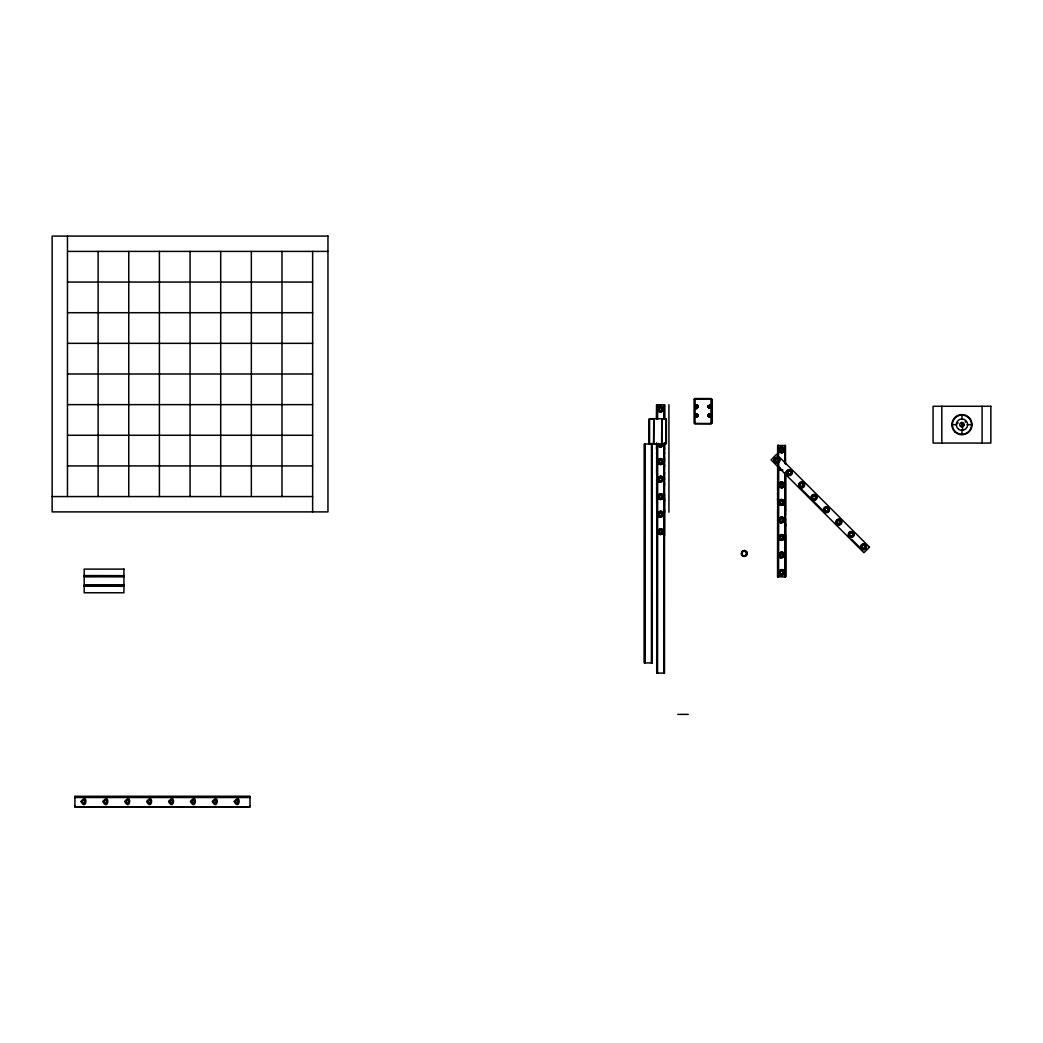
<?xml version="1.0" encoding="UTF-8"?>
<svg xmlns="http://www.w3.org/2000/svg" width="1043" height="1043" viewBox="0 0 1043 1043"><rect width="100%" height="100%" fill="white"/><g stroke="black" fill="none" stroke-linecap="round" stroke-linejoin="round"><path stroke-width="1.5" d="M74.9 805.757L74.9 806.917L250.02 806.8L250.02 796.409L74.9 796.409L74.9 806.917L250.02 806.917L250.02 805.783M84.183 585.514L123.934 585.553L123.934 586.27M656.634 494.108L656.96 536.063M656.634 492.909L656.634 491.031M656.634 490.458L656.634 487.277M656.634 485.399L656.634 483.157M656.634 481.331L656.634 479.506M656.634 474.148L656.634 468.516M656.634 466.638L656.634 464.761M656.634 463.092L656.634 461.267M656.634 459.441L656.634 457.616M656.634 453.979L656.634 452.154M656.634 418.791L656.634 404.723L664.469 404.723L664.469 419.312L664.508 404.723M656.79 450.328L656.79 443.444L656.725 673.1L664.495 673.1L664.404 443.64M660.571 534.642L658.668 533.951C654.509 530.222 663.022 525.946 663.517 531.513C663.557 535.867 657.103 535.215 658.355 531.083C669.345 525.881 657.116 541.134 658.003 530.196C671.523 527.575 655.187 540.378 658.576 530.535C660.897 525.411 666.373 534.407 660.571 533.977M660.571 533.547C665.643 530.079 655.643 529.648 660.571 533.221M660.571 517.132L658.668 516.441C654.509 512.713 663.022 508.436 663.517 514.003C663.557 518.358 657.103 517.693 658.355 513.573C669.345 508.358 657.116 523.625 658.003 512.687C671.523 510.066 655.187 522.869 658.576 513.026C660.897 507.902 666.373 516.898 660.571 516.468M660.571 499.623L658.668 498.932C654.509 495.203 663.022 490.927 663.517 496.481C663.557 500.836 657.103 500.184 658.355 496.064C669.345 490.849 657.116 506.116 658.003 495.177C671.523 492.557 655.187 505.36 658.576 495.516C660.897 490.393 666.373 499.388 660.571 498.958M659.802 497.98C667.429 497.928 655.213 491.462 660.571 498.189M660.571 482.114L658.668 481.41C654.509 477.694 663.022 473.418 663.517 478.972C663.557 483.326 657.103 482.674 658.355 478.554C669.345 473.339 657.116 488.606 658.003 477.668C671.523 475.047 655.187 487.85 658.576 478.007C660.897 472.87 666.373 481.866 660.571 481.436M661.653 478.059C658.42 474.591 658.094 483.939 661.901 479.91C663.009 475.36 656.06 479.363 660.571 480.68M660.571 463.926C654.639 463.874 660.441 455.296 663.4 460.784C661.327 471.971 652.801 453.614 663.152 461.149C663.948 463.327 660.076 465.843 658.355 462.232C657.794 457.264 665.134 460.015 662.37 463.548C657.533 466.182 667.116 462.245 662.201 459.168C657.977 456.417 655.539 464.578 660.571 464.591M660.571 446.417C663.139 447.369 666.738 442.154 659.241 446.769C653.4 440.302 664.495 451.358 662.787 443.536M660.571 411.398C654.639 411.333 660.441 402.767 663.4 408.256C661.327 419.442 652.801 401.086 663.152 408.608C663.948 410.786 660.076 413.302 658.355 409.69C657.794 404.736 665.134 407.474 662.37 411.02C657.533 413.641 667.116 409.703 662.201 406.627C657.977 403.876 655.539 412.037 660.571 412.063M664.274 536.063L664.352 472.218L664.495 474.043M664.495 512.348L664.495 510.522M664.495 501.396L664.495 499.571M664.495 495.933L664.495 494.108M664.495 485.399L664.495 483.157M664.495 479.506L664.495 477.694M664.352 470.393L664.313 443.027M664.495 466.743L664.495 464.917M664.495 461.267L664.495 457.616M664.495 453.979L664.495 452.154M664.495 450.328L664.495 446.678M664.495 446L664.495 444.122M694.612 398.895L694.69 423.419L711.417 423.51L711.287 398.765M743.894 550.561C742.525 549.726 749.435 553.807 745.38 555.489C741.104 559.204 740.595 547.366 746.266 551.825C747.557 553.52 746.514 556.623 744.233 555.802C744.819 557.705 748.196 554.341 747.075 552.66C744.454 546.389 737.492 555.75 744.233 556.467M785.509 518.475L785.522 576.857L777.648 576.857L777.661 509.31M777.661 507.433L777.661 505.555M777.648 503.886L777.895 445.517L777.895 576.857M777.648 500.236L777.648 498.411M777.648 494.773L777.648 492.948M777.661 490.549L777.661 466.156M777.661 462.714L777.648 445.517L785.483 445.517L785.522 464.278M777.804 491.123L777.804 487.472M781.585 575.436L779.682 574.745C775.523 571.016 784.036 566.74 784.545 572.307C784.571 576.662 778.117 576.01 779.369 571.877C790.372 566.675 778.13 581.929 779.017 570.99C792.537 568.37 776.201 581.173 779.603 571.329C781.911 566.206 787.387 575.201 781.585 574.771M781.585 557.927L779.682 557.236C775.523 553.507 784.036 549.231 784.545 554.798C784.571 559.152 778.117 558.487 779.369 554.368C790.372 549.153 778.13 564.419 779.017 553.481C792.537 550.86 776.201 563.663 779.603 553.82C781.911 548.696 787.387 557.692 781.585 557.262M780.816 553.637C777.635 554.485 782.433 559.1 783.11 554.967C782.472 551.095 777.713 555.854 781.585 556.493M781.585 540.417L779.682 539.726C775.523 535.998 784.036 531.721 784.545 537.275C784.571 541.63 778.117 540.978 779.369 536.858C790.372 531.643 778.13 546.91 779.017 535.972C792.537 533.351 776.201 546.154 779.603 536.311C781.911 531.174 787.387 540.183 781.585 539.739M780.816 538.775C788.443 538.723 776.227 532.256 781.585 538.983M781.585 522.895L779.682 522.204C775.523 518.488 784.036 514.199 784.545 519.766C784.571 524.121 778.117 523.469 779.369 519.349C790.372 514.134 778.13 529.388 779.017 518.462C792.537 515.842 776.201 528.645 779.603 518.788C781.911 513.664 787.387 522.66 781.585 522.23M782.902 518.619C778.469 515.894 779.76 524.655 782.915 520.705C784.023 516.155 777.087 520.157 781.585 521.474M781.585 504.721C775.653 504.669 781.455 496.09 784.414 501.579C782.341 512.765 773.815 494.408 784.167 501.931C784.962 504.121 781.103 506.637 779.369 503.026C778.808 498.059 786.148 500.796 783.384 504.343C778.547 506.976 788.13 503.039 783.215 499.962C778.991 497.211 776.553 505.373 781.585 505.386M781.585 487.211C775.653 487.159 781.455 478.581 784.414 484.069C782.341 495.256 773.815 476.899 784.167 484.421C784.962 486.612 781.103 489.128 779.369 485.516C778.808 480.549 786.148 483.287 783.384 486.833C778.547 489.467 788.13 485.516 783.215 482.44C778.991 479.689 776.553 487.863 781.585 487.876M781.585 452.193C775.653 452.127 781.455 443.562 784.414 449.051C782.341 460.237 773.815 441.88 784.167 449.403C784.962 451.58 781.103 454.096 779.369 450.485C778.808 445.53 786.148 448.268 783.384 451.815C778.547 454.435 788.13 450.498 783.215 447.421C778.991 444.67 776.553 452.831 781.585 452.858M785.366 509.362L785.288 576.857L785.275 473.079M785.509 537.458L785.509 576.857L785.509 472.31L785.509 511.187M785.509 536.728L785.509 534.903M785.509 526.193L785.509 523.951M785.509 514.838L785.509 513.013M777.804 492.948L777.843 465.061M777.843 463.261L777.856 458.164M777.869 455.283L777.882 445.517M708.81 414.462C711.248 413.667 712.63 418.504 709.175 414.293C710.648 413.041 712.499 419.586 709.735 414.24C705.563 415.01 711.561 419.195 710.765 414.931C707.376 411.946 708.249 419.638 710.883 415.922C710.257 411.268 705.915 418.021 710.452 416.613C712.591 412.311 705.055 415.688 709.827 416.913C705.029 415.622 712.656 412.363 710.426 416.626C712.708 412.493 705.133 415.401 709.696 416.926M710.778 407.448C709.527 401.738 706.893 411.059 710.922 406.979C708.132 402.103 708.054 411.503 710.922 406.718C701.378 403.902 716.345 412.285 708.927 405.649C706.606 407.07 710.531 409.69 710.922 406.939C710.883 403.85 706.359 406.601 709.057 408.074C711.913 408.986 710.896 403.941 708.614 405.87C706.672 408.361 712.069 408.999 710.726 406.118C708.692 403.576 706.932 408.895 710.074 408.074C712.956 406.496 707.923 403.85 708.262 407.135C709.396 410.173 712.76 405.701 709.501 405.479C706.202 406.157 710.335 410.173 710.935 406.874C710.531 403.472 706.176 407.383 709.462 408.165C713.021 407.852 708.836 403.276 708.223 406.848C709.566 410.903 712.851 404.254 708.719 405.792C706.737 410.473 714.09 406.17 709.149 405.544M710.361 416.679C711.482 410.759 706.489 419.025 708.523 414.736C710.818 412.467 712.799 419.469 709.475 414.227C707.819 416.431 707.858 416.822 709.331 414.254C712.76 418.947 711.222 413.563 708.875 414.423C707.806 419.26 708.067 412.441 710.791 414.997C712.095 418.947 708.353 410.825 708.51 416.405C707.037 412.924 712.252 414.892 710.883 415.948C709.449 410.759 707.532 419.729 708.484 414.788M660.91 406.157C668.902 414.918 651.249 411.281 660.219 406.157M660.91 458.698C668.902 467.46 651.249 463.822 660.219 458.698M660.91 476.208C669.893 481.331 652.227 484.969 660.219 476.208M660.91 493.717C669.893 498.841 652.227 502.478 660.219 493.717M660.91 511.226C669.893 516.35 652.227 519.988 660.219 511.226M660.91 528.736C669.893 533.86 652.227 537.497 660.219 528.736M744.585 550.561L746.801 552.021L746.462 554.915M781.924 446.952C789.929 455.713 772.263 452.075 781.246 446.952M781.924 481.983C789.929 490.731 772.263 487.107 781.246 481.983M781.924 499.493C789.929 508.254 772.263 504.616 781.246 499.493M781.924 517.002C790.907 522.126 773.241 525.763 781.246 517.002M781.924 534.511C790.907 539.635 773.241 543.273 781.246 534.511M781.924 552.021C790.907 557.145 773.241 560.782 781.246 552.021M781.924 569.53C790.907 574.654 773.241 578.291 781.246 569.53M653.661 443.81L653.792 418.895L653.635 443.862M710.309 405.688C713.138 408.856 705.264 407.943 709.67 405.479C713.947 409.273 704.638 407.278 710.009 405.544M710.778 406.209C711.9 408.647 707.284 408.7 708.366 406.222M710.635 407.67C708.119 409.977 707.337 404.123 710.4 405.74C712.812 408.295 706.867 409.052 708.497 406.014M695.968 407.826C694.038 403.354 700.296 408.478 695.577 407.5C695.394 402.911 699.592 409.377 695.472 407.344C695.081 403.485 699.749 408.165 695.929 407.8C693.491 404.801 699.931 406.014 696.581 407.917C692.578 405.818 700.231 405.375 696.398 407.93C692.8 405.088 700.427 406.105 696.202 407.904C693.243 404.241 700.544 407.174 695.877 407.774C694.038 403.602 700.296 408.009 695.746 407.683M659.489 410.186C656.829 408.895 661.562 405.492 662.096 409.104C661.705 412.624 656.868 408.921 660.167 407.617M659.802 410.434C661.418 412.963 663.896 406.966 660.962 407.617M658.355 443.536L657.846 445.296L660.571 447.082M658.772 443.64L660.089 445.922L659.085 443.731M661.653 462.714C654.3 465.569 662.748 454.565 661.901 462.401C656.425 465.217 661.601 456.26 661.901 462.401M660.167 445.609L661.653 445.205L662.044 443.731M660.962 445.609L662.188 445.061L662.37 443.64M659.489 497.746L658.772 496.181L660.167 495.177M660.571 481.019L662.188 480.08L661.901 478.385M659.802 515.503C657.872 514.382 659.802 510.887 659.489 515.255C662.266 517.471 663.061 511.422 659.802 512.843M660.571 498.528L662.435 496.664L660.962 495.177M660.167 533.169L658.772 532.165L659.489 530.6M661.34 515.503L662.435 514.173L661.34 512.843M660.962 533.169C663.896 533.807 661.418 527.823 659.802 530.352M742.251 554.654C742.733 545.059 739.539 559.048 745.38 555.489M779.721 449.898C785.066 442.714 783.319 457.329 780.047 449.898C783.384 444.722 783.384 455.061 780.047 449.898M780.816 486.247C776.461 482.296 787.204 483.365 781.976 486.403C776.331 485.06 785.392 481.305 782.354 486.247M780.816 501.096C788.651 500.249 777.648 508.697 780.503 501.344C786.5 500.04 779.199 507.354 780.503 501.344M780.503 538.54C777.061 534.107 787.556 536.493 781.585 539.322M782.915 520.705L782.915 519.179M780.816 573.806C777.882 573.311 781.624 568.826 783.058 572.086C783.684 575.214 778.404 573.793 780.503 571.395M781.585 556.832L783.384 555.45L782.354 553.637M782.354 573.806C785.027 573.95 782.028 568.761 780.816 571.147M695.655 405.727C697.193 415.075 698.771 398.843 695.433 407.722C701.209 408.504 693.373 402.976 695.85 408.035C699.345 408.999 696.946 403.198 695.16 406.405C694.729 410.068 700.101 406.77 696.659 405.492C692.774 405.779 697.506 410.486 697.78 406.601C696.163 402.95 693.373 409.208 697.18 407.956C699.905 404.723 692.735 405.284 695.877 408.048C699.801 408.765 696.176 402.937 695.094 406.809C697.05 411.203 699.149 403.393 695.29 406.118C694.912 411.138 700.544 404.632 695.551 405.805C693.634 410.394 700.974 406.118 695.981 405.558C692.565 409.43 701.079 407.396 696.294 405.479C692.369 409.873 701.496 406.431 695.681 405.701C694.221 411.464 700.753 404.123 695.264 406.17C696.62 412.011 698.953 402.35 695.094 406.835C699.358 411.151 695.994 401.633 695.394 407.67M695.968 405.558L695.394 407.67L697.415 407.774M697.428 415.062L696.359 414.475L695.342 415.231L696.359 416.679L695.498 414.971L697.454 415.127L696.607 416.679L697.428 415.062L695.525 414.958L696.307 416.679L697.454 415.127L696.255 414.488L697.545 415.518L696.424 416.692L695.512 414.984L697.402 415.01L696.424 416.692L695.512 414.984L697.402 415.01L696.307 416.679L695.629 414.84L697.493 415.205L696.555 416.679L697.454 415.127L695.603 414.853L696.202 416.665L695.642 414.814L697.415 415.036L696.555 416.679L697.506 415.257L695.603 414.853L696.098 416.626M710.218 414.671L708.471 415.505L709.996 416.6L710.257 414.71L709.957 416.626L708.484 415.44L710.309 414.736L709.957 416.626L708.51 415.283L710.322 414.762L709.931 416.626L708.484 415.414L710.322 414.762L709.931 416.626L710.257 414.71L708.497 415.362L709.827 416.665L710.387 414.814L708.549 415.179L709.827 416.665L710.387 414.814L708.614 415.036L709.383 416.665L708.523 415.257L710.348 414.775L709.905 416.639L710.361 414.801L708.614 415.036L709.423 416.679L708.484 415.388L710.348 414.775L709.905 416.639L710.361 414.801L708.601 415.062L709.423 416.679L708.471 415.231L709.201 416.626M695.407 415.205C696.985 413.145 694.26 416.379 696.02 416.6C694.012 415.635 696.933 413.197 697.532 415.336C698.458 419.742 694.755 410.642 696.359 416.679M778.743 466.56L779.682 469.676L782.915 470.054L780.907 470.289L779.004 466.912L778.665 467.916L780.255 470.054L782.237 469.95M708.353 407.396C708.223 402.637 713.555 408.804 708.81 407.93C706.228 404.162 713.738 406.027 709.761 408.165C705.133 406.783 712.643 403.654 710.426 407.878C706.437 409.391 709.357 402.794 710.922 406.718M695.251 406.196C697.467 403.289 698.862 409.325 695.994 407.839C699.631 408.087 695.407 403.563 695.407 407.2C696.985 409.782 698.745 404.867 695.877 405.87C693.673 407.865 698.614 408.791 697.337 406.157C692.109 407.044 700.622 407.982 695.759 405.949C696.528 411.255 697.806 402.546 695.577 407.5M696.62 416.913C693.491 416.991 696.085 412.441 697.637 414.958C697.219 418.23 698.641 414.658 696.528 414.227C692.317 419.051 701.574 414.136 695.303 414.866C697.598 420.746 697.402 410.316 695.342 416.366C697.128 418.543 699.136 414.175 696.333 414.227C692.826 414.918 698.093 418.126 695.798 416.77M710.922 407.005L710.466 407.839M697.037 416.796C699.749 415.049 694.69 412.702 695.146 415.922C694.86 417.839 695.903 411.789 697.754 415.231C697.584 418.83 698.119 412.376 695.459 414.658C695.303 419.103 694.39 413.184 697.272 414.501M697.428 414.658L697.154 416.731L697.506 414.736L695.459 414.658L695.681 416.692L695.238 414.984L697.011 414.358M697.728 416.014C697.298 412.689 697.936 419.299 697.324 414.553M710.805 416.144C712.082 416.731 707.988 411.855 708.445 416.313M710.283 416.731C712.851 414.619 707.402 413.002 708.353 416.144M742.433 555.424L743.555 556.388L746.032 555.424M696.633 414.488L695.368 415.336L696.202 416.665M695.472 415.062L695.538 416.222M695.133 406.509L696.307 405.479L697.598 406.105M697.571 407.565L696.893 405.544M708.51 415.31C711.417 412.337 709.801 419.664 710.492 414.945M697.611 407.513C695.994 410.134 694.143 404.554 695.433 407.722C697.206 409.612 699.045 405.544 696.437 405.479C693.386 415.062 702.017 399.964 695.277 407.5M697.337 407.839L697.272 405.753M697.676 407.396L697.676 406.262M696.581 405.727L695.381 406.535L696.02 407.852M743.085 555.489L742.916 556.154L744.233 555.802M661.875 418.712L661.575 443.744M708.471 406.483L710.439 406.118L710.439 407.526L710.127 405.857L708.562 406.379L709.683 407.93L710.492 406.183L708.562 406.379L709.683 407.93L710.466 406.17L708.562 406.405L709.709 407.917L710.452 406.144L708.562 406.405L709.722 407.917L710.452 406.144L708.549 406.431L709.735 407.917L710.439 406.118L708.549 406.431L709.748 407.917L710.413 406.105L708.536 406.444L709.775 407.917L710.413 406.105L708.536 406.457L709.775 407.917L710.505 406.209L708.601 406.301L709.605 407.93L710.583 406.353L708.601 406.301L709.631 407.93L710.557 406.301L708.719 406.118L708.94 407.735L710.726 407.539L709.475 407.93L708.64 406.209L710.505 406.209M709.579 414.475L708.692 416.235M708.692 414.918L709.983 414.553M742.251 552.36L743.268 551.056M708.588 414.658L708.705 416.613M696.633 407.917L697.337 406.17M710.166 405.883C705.59 405.988 712.395 409.012 708.992 407.761M708.523 414.736L709.827 414.254L710.909 415.336M708.862 405.988L708.81 407.63M665.903 443.796L665.903 418.934M649.228 443.666L653.257 443.588M694.26 399.247L694.951 398.543L711.065 398.543L711.769 399.247L711.769 423.158L711.065 423.849L694.951 423.849L694.26 423.158L694.26 399.247L694.964 398.543M665.682 443.588L661.888 444.018M694.612 423.51L694.742 398.765M869.484 547.171L863.93 552.725L771.051 459.859L776.618 454.292L869.497 547.158M697.428 407.748L695.277 407.513M695.707 416.718C693.882 414.801 698.367 411.698 695.238 416.183C694.077 416.574 698.562 412.115 695.199 415.049C694.025 418.999 697.858 411.92 695.603 414.527C693.347 418.999 697.78 412.52 695.798 414.397M695.707 414.449C693.595 419.077 698.406 410.616 695.16 415.988M781.585 521.813L782.902 521.265M746.227 554.654L747.075 552.66L745.38 551.512M708.966 405.623L710.153 405.597M710.14 408.048L708.953 408.022M695.903 405.584L696.789 405.518M742.029 552.907L741.286 553.325L742.029 554.094M696.163 408.139L696.489 408.178M696.32 405.479L696.972 405.584M780.985 469.624C779.017 469.311 778.365 467.486 780.438 469.389M696.62 408.165L695.603 407.878M67.469 251.402L327.958 251.402M67.469 282.053L312.639 282.053M67.469 312.704L312.639 312.704M67.469 343.343L312.639 343.343M67.469 373.994L312.639 373.994M694.69 398.987L711.417 398.895L711.326 423.419M67.469 404.632L312.639 404.632M649.359 418.934L653.257 419.156M661.679 418.817L665.682 419.156M952.324 424.67L956.796 424.67M964.149 424.67L961.959 424.67L961.959 422.48L962.063 426.978M967.122 424.67L971.594 424.67M67.469 435.283L312.639 435.283M785.196 445.517L785.301 463.131M67.469 465.921L312.639 465.921M52.15 496.572L312.639 496.572M84.183 575.553L123.934 575.645L123.934 576.453L84.183 576.427L84.183 575.749L123.934 575.879M84.183 576.101L123.934 576.023L84.183 576.323M84.183 576.649L123.934 576.649M84.183 585.24L123.934 585.227M84.183 585.371L123.934 585.462M123.934 585.775L84.183 585.866L123.934 585.944M123.934 586.322L84.183 586.088M677.794 714.377L688.25 714.377M74.9 796.63L250.02 796.578M74.9 796.8L250.02 796.748M250.02 796.917L74.9 797.021L250.02 797.204M696.763 405.766L697.154 405.975M956.64 422.624L958.087 422.611A4.381 4.381 0 0 0 957.813 423.236M780.816 468.737L780.099 467.799M801.532 489.167L810.072 497.707M813.279 500.901L822.875 510.509M851.701 539.335L861.309 548.944M649.58 444.018L648.876 443.314L648.876 419.416L649.58 418.712L665.682 418.712L666.386 419.416L666.386 443.314L665.682 444.018L644.352 444.018L644.352 662.918L652.214 662.918L652.201 444.018M962.194 426.065L962.885 430.277M785.327 474.252L785.366 511.187M664.274 404.723L664.287 419.09M664.495 496.664L664.508 536.063M656.634 404.723L656.634 419.195M982.089 406.275L982.089 443.053M961.959 415.036L961.959 419.495M961.959 429.833L961.959 434.292M941.816 406.275L941.816 443.053M785.092 445.517L785.196 463.353M785.196 473.079L785.196 576.857M784.923 445.517L784.923 463.353M784.923 474.708L784.923 576.857M784.714 448.764L784.688 451.997M784.714 482.805L784.688 486.051M784.714 500.64L784.688 503.886M784.714 518.475L784.688 521.722M784.688 536.324L784.714 539.557M784.714 552.529L784.714 555.776M784.714 570.365L784.714 573.611M778.482 445.517L778.482 455.243M778.482 576.857L778.482 458.49L778.365 576.857M778.365 445.517L778.365 455.243M778.247 445.517L778.078 455.243M778.247 458.49L778.247 576.857M777.739 445.517L777.648 576.857M711.769 399.247L711.769 423.158M668.928 404.723L668.928 512.191M664.352 404.723L664.339 419.312M664.352 443.027L664.274 673.1M664.169 404.723L664.078 419.364M664.169 443.64L664.169 673.1M663.909 404.723L663.909 419.364M663.909 443.757L663.909 673.1M663.7 407.969L663.674 411.229M663.7 460.028L663.7 463.275M663.7 477.916L663.674 481.175M663.7 494.186L663.7 497.433M663.674 512.074L663.7 515.32M663.7 529.961L663.674 533.221M662.005 419.156L662.005 443.588M657.233 404.723L657.064 419.364M657.233 443.757L657.233 673.1M656.881 443.64L656.881 673.1M656.79 404.723L656.634 419.312M651.888 444.018L651.979 662.918M651.784 662.918L651.614 444.018L651.406 662.918M649.58 419.156L649.58 443.588M645.069 444.018L645.069 662.918M644.939 444.018L644.939 662.918M644.77 444.018L644.665 662.918M644.574 444.018L644.574 662.918M312.639 251.402L312.639 511.891M281.988 251.402L281.988 496.572M251.35 251.402L251.35 496.572M250.02 796.409L250.02 797.517L74.9 797.517L74.9 796.409M220.699 251.402L220.699 496.572M190.061 251.402L190.061 496.572M159.41 251.402L159.41 496.572M128.758 251.402L128.758 496.572M98.12 251.402L98.12 496.572M67.469 236.083L67.469 496.572M965.114 421.633A4.381 4.381 0 0 1 965.544 422.154M865.234 547.784A1.864 1.864 0 0 1 862 547.784M862 545.919A1.864 1.864 0 0 1 865.234 545.919M852.848 533.534A1.864 1.864 0 0 1 852.848 535.398M852.548 535.789A1.864 1.864 0 0 1 849.615 535.398M849.615 533.534A1.864 1.864 0 0 1 852.548 533.142M840.462 521.148A1.864 1.864 0 0 1 840.462 523.012M840.163 523.403A1.864 1.864 0 0 1 837.529 523.403A1.864 1.864 0 0 1 837.529 520.77A1.864 1.864 0 0 1 840.163 520.77M825.534 508.084A1.864 1.864 0 0 1 828.325 509.545A1.864 1.864 0 0 1 825.821 511.461A1.864 1.864 0 0 1 825.143 508.384M815.404 495.999A1.864 1.864 0 0 1 814.57 499.128M813.605 499.128A1.864 1.864 0 0 1 812.758 495.999M813.149 495.699A1.864 1.864 0 0 1 815.013 495.699M800.763 486.559A1.864 1.864 0 0 1 800.268 483.743A1.864 1.864 0 0 1 803.123 483.743A1.864 1.864 0 0 1 802.628 486.559M791.115 473.04A1.864 1.864 0 0 1 788.182 474.03A1.864 1.864 0 0 1 788.378 470.941M790.255 470.941A1.864 1.864 0 0 1 791.115 472.075M778.547 461.11A1.864 1.864 0 0 1 776.005 461.788A1.864 1.864 0 0 1 775.314 459.233M775.614 458.855A1.864 1.864 0 0 1 776.448 458.372M777.413 458.372A1.864 1.864 0 0 1 778.547 459.233M656.634 443.249L656.634 449.755L656.634 443.314M656.868 404.723L656.842 419.247L656.881 404.723M81.028 801.545C86.413 811.91 88.538 791.976 81.041 801.428M82.123 801.598C85.93 806.643 84.913 796.174 82.123 801.598M102.918 801.545C108.185 811.871 110.545 792.041 102.931 801.428M104.013 801.598C107.729 806.656 106.999 796.174 104.013 801.598M124.808 801.545C130.206 811.91 132.292 791.95 124.821 801.428M125.903 801.598C130.088 806.408 128.328 796.213 125.903 801.598M146.698 801.545C152.069 811.897 154.221 791.989 146.711 801.428M147.793 801.598C151.613 806.643 150.544 796.174 147.793 801.598M168.588 801.545C173.842 811.871 176.202 792.041 168.601 801.428M169.683 801.598C173.255 806.708 172.877 796.174 169.683 801.598M190.478 801.545C195.875 811.91 197.961 791.95 190.491 801.428M191.573 801.598C195.654 806.461 194.154 796.213 191.573 801.598M212.368 801.545C217.778 811.91 219.838 791.976 212.381 801.428M213.463 801.598C217.335 806.617 216.162 796.122 213.463 801.598M234.258 801.545C239.681 811.949 241.689 791.806 234.258 801.545M235.353 801.598C239.03 806.669 238.312 796.213 235.353 801.598M657.99 443.627C658.381 448.386 663.948 447.03 663.152 443.627L662.37 446.039L659.88 447.004L658.198 445.896L657.99 443.627M697.545 415.635L696.763 416.639L697.545 415.505M327.958 236.083L52.15 236.083L52.15 511.891L327.958 511.891L327.958 236.083M990.85 406.275L933.068 406.275L933.068 443.053L990.85 443.053L990.85 406.275M123.934 569.113L84.183 569.113L84.183 592.763L123.934 592.763L123.934 569.113M657.468 419.364L657.468 404.723L657.351 419.364M657.468 673.1L657.468 443.757L657.351 673.1M958.856 429.442A5.697 5.697 0 0 0 967.643 424.97A5.697 5.697 0 0 0 959.377 419.599A5.697 5.697 0 0 0 958.856 429.442M954.84 431.789A10.065 10.065 0 0 0 971.685 427.278A10.065 10.065 0 0 0 959.351 414.945A10.065 10.065 0 0 0 954.84 431.789M955.14 431.476A9.635 9.635 0 0 0 971.255 427.161A9.635 9.635 0 0 0 959.469 415.362A9.635 9.635 0 0 0 955.14 431.476M960.407 426.209A2.19 2.19 0 0 0 964.071 425.231A2.19 2.19 0 0 0 961.385 422.545A2.19 2.19 0 0 0 960.407 426.209M862.235 549.087A2.621 2.621 0 0 0 866.238 546.936A2.621 2.621 0 0 0 862.365 544.537A2.621 2.621 0 0 0 862.235 549.087M861.909 549.27A2.96 2.96 0 0 0 866.564 547.106A2.96 2.96 0 0 0 862.365 544.172A2.96 2.96 0 0 0 861.909 549.27M837.151 524.512A2.96 2.96 0 0 0 841.792 522.347A2.96 2.96 0 0 0 837.594 519.401A2.96 2.96 0 0 0 837.151 524.512M849.537 536.897A2.96 2.96 0 0 0 854.178 534.72A2.96 2.96 0 0 0 849.98 531.787A2.96 2.96 0 0 0 849.537 536.897M824.765 512.126A2.96 2.96 0 0 0 829.42 509.962A2.96 2.96 0 0 0 825.209 507.015A2.96 2.96 0 0 0 824.765 512.126M812.38 499.74A2.96 2.96 0 0 0 817.034 497.576A2.96 2.96 0 0 0 812.836 494.643A2.96 2.96 0 0 0 812.38 499.74M800.007 487.368A2.96 2.96 0 0 0 804.648 485.191A2.96 2.96 0 0 0 800.45 482.257A2.96 2.96 0 0 0 800.007 487.368M787.621 474.982A2.96 2.96 0 0 0 792.263 472.818A2.96 2.96 0 0 0 788.065 469.871A2.96 2.96 0 0 0 787.621 474.982M775.236 462.597A2.96 2.96 0 0 0 779.877 460.432A2.96 2.96 0 0 0 775.679 457.486A2.96 2.96 0 0 0 775.236 462.597M861.987 548.475A2.295 2.295 0 0 0 865.833 547.445A2.295 2.295 0 0 0 863.017 544.642A2.295 2.295 0 0 0 861.987 548.475M862.848 548.175A1.538 1.538 0 0 0 865.142 546.845A1.538 1.538 0 0 0 862.848 545.528A1.538 1.538 0 0 0 862.848 548.175M837.464 524.316A2.621 2.621 0 0 0 841.479 522.165A2.621 2.621 0 0 0 837.607 519.766A2.621 2.621 0 0 0 837.464 524.316M837.229 523.703A2.295 2.295 0 0 0 841.062 522.673A2.295 2.295 0 0 0 838.259 519.87A2.295 2.295 0 0 0 837.229 523.703M837.764 523.169A1.538 1.538 0 0 0 840.332 522.478A1.538 1.538 0 0 0 838.455 520.6A1.538 1.538 0 0 0 837.764 523.169M849.849 536.702A2.621 2.621 0 0 0 853.852 534.551A2.621 2.621 0 0 0 849.993 532.152A2.621 2.621 0 0 0 849.849 536.702M849.615 536.089A2.295 2.295 0 0 0 853.448 535.059A2.295 2.295 0 0 0 850.632 532.256A2.295 2.295 0 0 0 849.615 536.089M850.149 535.554A1.538 1.538 0 0 0 852.705 534.863A1.538 1.538 0 0 0 850.827 532.986A1.538 1.538 0 0 0 850.149 535.554M825.078 511.93A2.621 2.621 0 0 0 829.094 509.779A2.621 2.621 0 0 0 825.222 507.393A2.621 2.621 0 0 0 825.078 511.93M824.844 511.318A2.295 2.295 0 0 0 828.677 510.301A2.295 2.295 0 0 0 825.873 507.485A2.295 2.295 0 0 0 824.844 511.318M825.378 510.783A1.538 1.538 0 0 0 827.946 510.105A1.538 1.538 0 0 0 826.069 508.228A1.538 1.538 0 0 0 825.378 510.783M812.693 499.558A2.621 2.621 0 0 0 816.708 497.407A2.621 2.621 0 0 0 812.836 495.008A2.621 2.621 0 0 0 812.693 499.558M812.458 498.945A2.295 2.295 0 0 0 816.291 497.915A2.295 2.295 0 0 0 813.488 495.099A2.295 2.295 0 0 0 812.458 498.945M812.992 498.398A1.538 1.538 0 0 0 815.561 497.72A1.538 1.538 0 0 0 813.683 495.842A1.538 1.538 0 0 0 812.992 498.398M787.934 474.787A2.621 2.621 0 0 0 791.937 472.635A2.621 2.621 0 0 0 788.078 470.237A2.621 2.621 0 0 0 787.934 474.787M787.7 474.174A2.295 2.295 0 0 0 791.533 473.144A2.295 2.295 0 0 0 788.73 470.341A2.295 2.295 0 0 0 787.7 474.174M788.234 473.639A1.538 1.538 0 0 0 790.803 472.948A1.538 1.538 0 0 0 788.925 471.071A1.538 1.538 0 0 0 788.234 473.639M800.32 487.172A2.621 2.621 0 0 0 804.322 485.021A2.621 2.621 0 0 0 800.463 482.622A2.621 2.621 0 0 0 800.32 487.172M800.072 486.559A2.295 2.295 0 0 0 803.918 485.53A2.295 2.295 0 0 0 801.102 482.726A2.295 2.295 0 0 0 800.072 486.559M800.62 486.025A1.538 1.538 0 0 0 803.175 485.334A1.538 1.538 0 0 0 801.298 483.457A1.538 1.538 0 0 0 800.62 486.025M775.549 462.401A2.621 2.621 0 0 0 779.564 460.25A2.621 2.621 0 0 0 775.692 457.851A2.621 2.621 0 0 0 775.549 462.401M775.314 461.788A2.295 2.295 0 0 0 779.147 460.771A2.295 2.295 0 0 0 776.344 457.955A2.295 2.295 0 0 0 775.314 461.788M775.849 461.254A1.538 1.538 0 0 0 778.417 460.563A1.538 1.538 0 0 0 776.54 458.698A1.538 1.538 0 0 0 775.849 461.254"/></g></svg>
